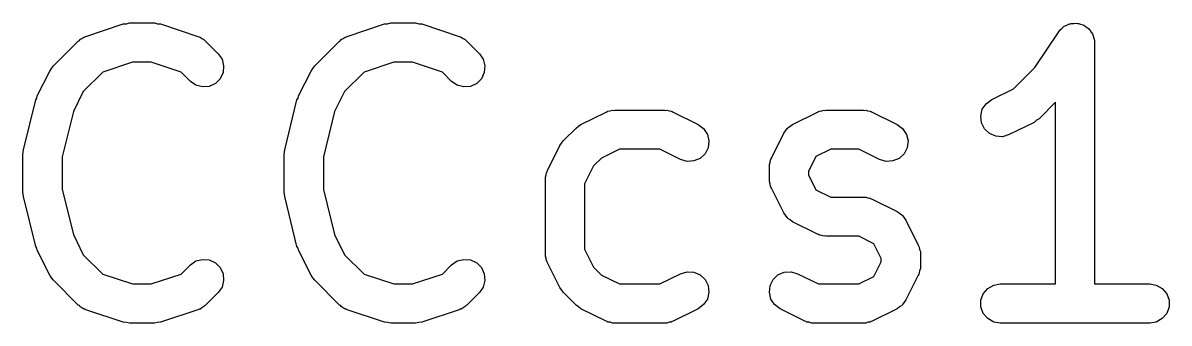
# Model space of a CAD drawing. Extents: x 83.4 to 168.1, y -157.3 to -85.4.
# Drawn here: x 158.378 to 162.765, y -111.187 to -110.037 of the extents above; entities that cross this region are included whole.
import ezdxf

# ---------------------------------------------------------------- set-up
doc = ezdxf.new("R2010")
doc.units = 0
doc.header["$MEASUREMENT"] = 0
doc.layers.add('BLACK', color=7, linetype='CONTINUOUS')

msp = doc.modelspace()

# ---------------------------------------------------------------- linework, layer by layer
at = {"layer": 'Black'}
for p, q in [((158.619, -110.089), (158.762, -110.041)), ((158.762, -110.041), (158.774, -110.04)), ((158.774, -110.04), (158.786, -110.037)), ((158.786, -110.037), (158.881, -110.037)), ((158.881, -110.037), (158.893, -110.04)), ((158.893, -110.04), (158.905, -110.041)), ((158.905, -110.041), (159.048, -110.089)), ((159.619, -110.089), (159.762, -110.041)), ((159.762, -110.041), (159.774, -110.04)), ((159.774, -110.04), (159.786, -110.037)), ((159.786, -110.037), (159.881, -110.037)), ((159.881, -110.037), (159.893, -110.04)), ((159.893, -110.04), (159.905, -110.041)), ((159.905, -110.041), (160.048, -110.089)), ((162.343, -110.071), (162.345, -110.068)), ((162.345, -110.068), (162.348, -110.064)), ((162.348, -110.064), (162.354, -110.059)), ((162.354, -110.059), (162.361, -110.052)), ((162.361, -110.052), (162.364, -110.05)), ((162.364, -110.05), (162.367, -110.048)), ((162.367, -110.048), (162.376, -110.044)), ((162.376, -110.044), (162.384, -110.04)), ((162.384, -110.04), (162.388, -110.04)), ((162.388, -110.04), (162.392, -110.039)), ((162.392, -110.039), (162.401, -110.039)), ((162.401, -110.039), (162.41, -110.038)), ((162.41, -110.038), (162.414, -110.039)), ((162.414, -110.039), (162.418, -110.039)), ((162.418, -110.039), (162.426, -110.042)), ((162.426, -110.042), (162.435, -110.044)), ((162.435, -110.044), (162.439, -110.046)), ((162.439, -110.046), (162.442, -110.048)), ((162.442, -110.048), (162.449, -110.053)), ((162.449, -110.053), (162.457, -110.058)), ((162.457, -110.058), (162.459, -110.062)), ((162.459, -110.062), (162.462, -110.064)), ((162.462, -110.064), (162.467, -110.072)), ((158.495, -110.202), (158.59, -110.107)), ((158.59, -110.107), (158.594, -110.105)), ((158.594, -110.105), (158.596, -110.101)), ((158.596, -110.101), (158.604, -110.097)), ((158.604, -110.097), (158.611, -110.092)), ((158.611, -110.092), (158.616, -110.091)), ((158.616, -110.091), (158.619, -110.089)), ((159.048, -110.089), (159.052, -110.091)), ((159.052, -110.091), (159.056, -110.092)), ((159.056, -110.092), (159.063, -110.097)), ((159.063, -110.097), (159.071, -110.101)), ((159.071, -110.101), (159.074, -110.105)), ((159.074, -110.105), (159.077, -110.107)), ((159.077, -110.107), (159.125, -110.155)), ((159.495, -110.202), (159.59, -110.107)), ((159.59, -110.107), (159.594, -110.105)), ((159.594, -110.105), (159.596, -110.101)), ((159.596, -110.101), (159.604, -110.097)), ((159.604, -110.097), (159.611, -110.092)), ((159.611, -110.092), (159.616, -110.091)), ((159.616, -110.091), (159.619, -110.089)), ((160.048, -110.089), (160.052, -110.091)), ((160.052, -110.091), (160.056, -110.092)), ((160.056, -110.092), (160.063, -110.097)), ((160.063, -110.097), (160.071, -110.101)), ((160.071, -110.101), (160.074, -110.105)), ((160.074, -110.105), (160.077, -110.107)), ((160.077, -110.107), (160.125, -110.155)), ((162.251, -110.208), (162.343, -110.071)), ((162.467, -110.072), (162.472, -110.079)), ((162.472, -110.079), (162.473, -110.083)), ((162.473, -110.083), (162.475, -110.087)), ((162.475, -110.087), (162.477, -110.096)), ((162.477, -110.096), (162.48, -110.104)), ((162.48, -110.104), (162.479, -110.108)), ((162.479, -110.108), (162.48, -110.112)), ((162.48, -110.112), (162.48, -111.037)), ((159.125, -110.155), (159.14, -110.176)), ((160.125, -110.155), (160.14, -110.176)), ((158.798, -110.187), (158.684, -110.226)), ((158.869, -110.187), (158.798, -110.187)), ((158.984, -110.226), (158.869, -110.187)), ((159.14, -110.176), (159.146, -110.201)), ((159.146, -110.201), (159.144, -110.227)), ((159.798, -110.187), (159.684, -110.226)), ((159.869, -110.187), (159.798, -110.187)), ((159.984, -110.226), (159.869, -110.187)), ((160.14, -110.176), (160.146, -110.201)), ((160.146, -110.201), (160.144, -110.227)), ((158.433, -110.317), (158.481, -110.222)), ((158.481, -110.222), (158.488, -110.212)), ((158.488, -110.212), (158.495, -110.202)), ((158.684, -110.226), (158.609, -110.3)), ((159.019, -110.261), (158.984, -110.226)), ((159.144, -110.227), (159.133, -110.251)), ((159.433, -110.317), (159.481, -110.222)), ((159.481, -110.222), (159.488, -110.212)), ((159.488, -110.212), (159.495, -110.202)), ((159.684, -110.226), (159.609, -110.3)), ((160.019, -110.261), (159.984, -110.226)), ((160.144, -110.227), (160.133, -110.251)), ((162.17, -110.289), (162.251, -110.208)), ((159.04, -110.276), (159.019, -110.261)), ((159.065, -110.282), (159.04, -110.276)), ((159.091, -110.28), (159.065, -110.282)), ((159.115, -110.269), (159.091, -110.28)), ((159.133, -110.251), (159.115, -110.269)), ((160.04, -110.276), (160.019, -110.261)), ((160.065, -110.282), (160.04, -110.276)), ((160.091, -110.28), (160.065, -110.282)), ((160.115, -110.269), (160.091, -110.28)), ((160.133, -110.251), (160.115, -110.269)), ((162.086, -110.331), (162.17, -110.289)), ((158.38, -110.523), (158.427, -110.332)), ((158.427, -110.332), (158.431, -110.325)), ((158.431, -110.325), (158.433, -110.317)), ((158.609, -110.3), (158.571, -110.377)), ((159.38, -110.523), (159.427, -110.332)), ((159.427, -110.332), (159.431, -110.325)), ((159.431, -110.325), (159.433, -110.317)), ((159.609, -110.3), (159.571, -110.377)), ((162.065, -110.347), (162.086, -110.331)), ((160.614, -110.377), (160.617, -110.375)), ((160.617, -110.375), (160.626, -110.374)), ((160.626, -110.374), (160.635, -110.371)), ((160.635, -110.371), (160.639, -110.372)), ((160.639, -110.372), (160.643, -110.371)), ((160.643, -110.371), (160.834, -110.371)), ((160.834, -110.371), (160.838, -110.372)), ((160.838, -110.372), (160.842, -110.371)), ((160.842, -110.371), (160.851, -110.374)), ((160.851, -110.374), (160.859, -110.375)), ((160.859, -110.375), (160.863, -110.377)), ((161.423, -110.377), (161.427, -110.375)), ((161.427, -110.375), (161.436, -110.374)), ((161.436, -110.374), (161.444, -110.371)), ((161.444, -110.371), (161.448, -110.372)), ((161.448, -110.372), (161.453, -110.371)), ((161.453, -110.371), (161.595, -110.371)), ((161.595, -110.371), (161.6, -110.372)), ((161.6, -110.372), (161.604, -110.371)), ((161.604, -110.371), (161.612, -110.374)), ((161.612, -110.374), (161.621, -110.375)), ((161.621, -110.375), (161.625, -110.377)), ((162.044, -110.394), (162.05, -110.368)), ((162.05, -110.368), (162.065, -110.347)), ((162.33, -110.341), (162.268, -110.404)), ((162.33, -111.037), (162.33, -110.341)), ((158.571, -110.377), (158.528, -110.55)), ((159.571, -110.377), (159.528, -110.55)), ((160.514, -110.426), (160.61, -110.379)), ((160.61, -110.379), (160.614, -110.377)), ((160.863, -110.377), (160.867, -110.379)), ((160.867, -110.379), (160.962, -110.426)), ((161.324, -110.426), (161.419, -110.379)), ((161.419, -110.379), (161.423, -110.377)), ((161.625, -110.377), (161.629, -110.379)), ((161.629, -110.379), (161.724, -110.426)), ((162.047, -110.42), (162.044, -110.394)), ((162.059, -110.443), (162.047, -110.42)), ((162.248, -110.418), (162.153, -110.465)), ((162.258, -110.41), (162.248, -110.418)), ((162.268, -110.404), (162.258, -110.41)), ((160.447, -110.488), (160.495, -110.44)), ((160.495, -110.44), (160.505, -110.433)), ((160.505, -110.433), (160.514, -110.426)), ((160.962, -110.426), (160.983, -110.442)), ((160.983, -110.442), (160.998, -110.464)), ((160.998, -110.464), (161.004, -110.489)), ((161.243, -110.555), (161.29, -110.46)), ((161.29, -110.46), (161.297, -110.451)), ((161.297, -110.451), (161.303, -110.442)), ((161.303, -110.442), (161.305, -110.441)), ((161.305, -110.441), (161.306, -110.439)), ((161.306, -110.439), (161.315, -110.433)), ((161.315, -110.433), (161.324, -110.426)), ((161.724, -110.426), (161.745, -110.442)), ((161.745, -110.442), (161.76, -110.464)), ((161.76, -110.464), (161.766, -110.489)), ((162.078, -110.461), (162.059, -110.443)), ((162.102, -110.471), (162.078, -110.461)), ((160.386, -110.603), (160.433, -110.507)), ((160.433, -110.507), (160.44, -110.498)), ((160.44, -110.498), (160.447, -110.488)), ((161.004, -110.489), (161.001, -110.515)), ((161.766, -110.489), (161.763, -110.515)), ((162.128, -110.473), (162.102, -110.471)), ((162.153, -110.465), (162.128, -110.473)), ((158.378, -110.541), (158.379, -110.532)), ((158.378, -110.684), (158.378, -110.541)), ((158.379, -110.532), (158.38, -110.523)), ((158.528, -110.55), (158.528, -110.675)), ((159.378, -110.541), (159.379, -110.532)), ((159.378, -110.684), (159.378, -110.541)), ((159.379, -110.532), (159.38, -110.523)), ((159.528, -110.55), (159.528, -110.675)), ((160.661, -110.521), (160.592, -110.555)), ((160.816, -110.521), (160.661, -110.521)), ((160.895, -110.56), (160.816, -110.521)), ((160.989, -110.538), (160.97, -110.556)), ((161.001, -110.515), (160.989, -110.538)), ((161.413, -110.549), (161.385, -110.606)), ((161.47, -110.521), (161.413, -110.549)), ((161.578, -110.521), (161.47, -110.521)), ((161.657, -110.56), (161.578, -110.521)), ((161.751, -110.538), (161.732, -110.556)), ((161.763, -110.515), (161.751, -110.538)), ((160.562, -110.585), (160.528, -110.654)), ((160.592, -110.555), (160.562, -110.585)), ((160.92, -110.568), (160.895, -110.56)), ((160.946, -110.566), (160.92, -110.568)), ((160.97, -110.556), (160.946, -110.566)), ((161.235, -110.58), (161.238, -110.572)), ((161.236, -110.584), (161.235, -110.58)), ((161.235, -110.589), (161.236, -110.584)), ((161.235, -110.636), (161.235, -110.589)), ((161.238, -110.572), (161.239, -110.563)), ((161.239, -110.563), (161.241, -110.559)), ((161.241, -110.559), (161.243, -110.555)), ((161.682, -110.568), (161.657, -110.56)), ((161.708, -110.566), (161.682, -110.568)), ((161.732, -110.556), (161.708, -110.566)), ((160.378, -110.628), (160.381, -110.619)), ((160.378, -110.632), (160.378, -110.628)), ((160.378, -110.636), (160.378, -110.632)), ((160.378, -110.922), (160.378, -110.636)), ((160.381, -110.619), (160.382, -110.611)), ((160.382, -110.611), (160.384, -110.607)), ((160.384, -110.607), (160.386, -110.603)), ((161.236, -110.641), (161.235, -110.636)), ((161.385, -110.606), (161.385, -110.619)), ((161.385, -110.619), (161.413, -110.676)), ((158.379, -110.693), (158.378, -110.684)), ((158.528, -110.675), (158.571, -110.848)), ((159.379, -110.693), (159.378, -110.684)), ((159.528, -110.675), (159.571, -110.848)), ((160.528, -110.654), (160.528, -110.904)), ((161.235, -110.645), (161.236, -110.641)), ((161.238, -110.653), (161.235, -110.645)), ((161.239, -110.662), (161.238, -110.653)), ((161.241, -110.666), (161.239, -110.662)), ((161.243, -110.67), (161.241, -110.666)), ((161.29, -110.765), (161.243, -110.67)), ((161.413, -110.676), (161.47, -110.704)), ((158.38, -110.702), (158.379, -110.693)), ((158.427, -110.893), (158.38, -110.702)), ((159.38, -110.702), (159.379, -110.693)), ((159.427, -110.893), (159.38, -110.702)), ((161.47, -110.704), (161.595, -110.704)), ((161.595, -110.704), (161.6, -110.705)), ((161.6, -110.705), (161.604, -110.705)), ((161.604, -110.705), (161.612, -110.707)), ((161.612, -110.707), (161.621, -110.709)), ((161.621, -110.709), (161.625, -110.711)), ((161.625, -110.711), (161.629, -110.712)), ((161.629, -110.712), (161.724, -110.76)), ((161.297, -110.774), (161.29, -110.765)), ((161.724, -110.76), (161.733, -110.766)), ((161.733, -110.766), (161.742, -110.772)), ((161.303, -110.783), (161.297, -110.774)), ((161.305, -110.784), (161.303, -110.783)), ((161.306, -110.786), (161.305, -110.784)), ((161.315, -110.792), (161.306, -110.786)), ((161.324, -110.799), (161.315, -110.792)), ((161.419, -110.846), (161.324, -110.799)), ((161.742, -110.772), (161.744, -110.774)), ((161.744, -110.774), (161.745, -110.775)), ((161.745, -110.775), (161.751, -110.784)), ((161.751, -110.784), (161.758, -110.793)), ((161.758, -110.793), (161.805, -110.888)), ((158.571, -110.848), (158.609, -110.925)), ((159.571, -110.848), (159.609, -110.925)), ((161.423, -110.847), (161.419, -110.846)), ((161.427, -110.85), (161.423, -110.847)), ((161.436, -110.851), (161.427, -110.85)), ((161.444, -110.854), (161.436, -110.851)), ((161.448, -110.853), (161.444, -110.854)), ((161.453, -110.854), (161.448, -110.853)), ((161.578, -110.854), (161.453, -110.854)), ((161.635, -110.883), (161.578, -110.854)), ((158.431, -110.9), (158.427, -110.893)), ((158.433, -110.908), (158.431, -110.9)), ((159.431, -110.9), (159.427, -110.893)), ((159.433, -110.908), (159.431, -110.9)), ((161.663, -110.94), (161.635, -110.883)), ((161.805, -110.888), (161.807, -110.893)), ((161.807, -110.893), (161.809, -110.896)), ((161.809, -110.896), (161.81, -110.905)), ((158.481, -111.003), (158.433, -110.908)), ((158.609, -110.925), (158.684, -110.999)), ((159.04, -110.949), (159.065, -110.943)), ((159.065, -110.943), (159.091, -110.945)), ((159.091, -110.945), (159.115, -110.956)), ((159.481, -111.003), (159.433, -110.908)), ((159.609, -110.925), (159.684, -110.999)), ((160.04, -110.949), (160.065, -110.943)), ((160.065, -110.943), (160.091, -110.945)), ((160.091, -110.945), (160.115, -110.956)), ((160.378, -110.926), (160.378, -110.922)), ((160.378, -110.931), (160.378, -110.926)), ((160.381, -110.939), (160.378, -110.931)), ((160.382, -110.948), (160.381, -110.939)), ((160.528, -110.904), (160.562, -110.973)), ((161.663, -110.952), (161.663, -110.94)), ((161.81, -110.905), (161.813, -110.913)), ((161.813, -110.913), (161.813, -110.918)), ((161.813, -110.918), (161.813, -110.922)), ((161.813, -110.922), (161.813, -110.97)), ((158.984, -110.999), (159.019, -110.964)), ((159.019, -110.964), (159.04, -110.949)), ((159.115, -110.956), (159.133, -110.974)), ((159.133, -110.974), (159.144, -110.998)), ((159.984, -110.999), (160.019, -110.964)), ((160.019, -110.964), (160.04, -110.949)), ((160.115, -110.956), (160.133, -110.974)), ((160.133, -110.974), (160.144, -110.998)), ((160.384, -110.951), (160.382, -110.948)), ((160.386, -110.956), (160.384, -110.951)), ((160.433, -111.051), (160.386, -110.956)), ((160.562, -110.973), (160.592, -111.003)), ((160.895, -110.998), (160.92, -110.99)), ((160.92, -110.99), (160.946, -110.992)), ((161.292, -110.992), (161.318, -110.99)), ((161.318, -110.99), (161.343, -110.998)), ((161.635, -111.009), (161.663, -110.952)), ((161.81, -110.987), (161.809, -110.995)), ((161.813, -110.978), (161.81, -110.987)), ((161.813, -110.97), (161.813, -110.974)), ((161.813, -110.974), (161.813, -110.978)), ((158.488, -111.013), (158.481, -111.003)), ((158.495, -111.023), (158.488, -111.013)), ((158.59, -111.118), (158.495, -111.023)), ((158.684, -110.999), (158.798, -111.037)), ((158.869, -111.037), (158.984, -110.999)), ((159.146, -111.024), (159.14, -111.049)), ((159.144, -110.998), (159.146, -111.024)), ((159.488, -111.013), (159.481, -111.003)), ((159.495, -111.023), (159.488, -111.013)), ((159.59, -111.118), (159.495, -111.023)), ((159.684, -110.999), (159.798, -111.037)), ((159.869, -111.037), (159.984, -110.999)), ((160.146, -111.024), (160.14, -111.049)), ((160.144, -110.998), (160.146, -111.024)), ((160.592, -111.003), (160.661, -111.037)), ((160.816, -111.037), (160.895, -110.998)), ((160.946, -110.992), (160.97, -111.002)), ((160.97, -111.002), (160.989, -111.02)), ((160.989, -111.02), (161.001, -111.043)), ((161.238, -111.043), (161.25, -111.02)), ((161.25, -111.02), (161.268, -111.002)), ((161.268, -111.002), (161.292, -110.992)), ((161.343, -110.998), (161.423, -111.037)), ((161.578, -111.037), (161.635, -111.009)), ((161.805, -111.003), (161.758, -111.098)), ((161.807, -110.999), (161.805, -111.003)), ((161.809, -110.995), (161.807, -110.999)), ((158.798, -111.037), (158.869, -111.037)), ((159.125, -111.07), (159.077, -111.118)), ((159.14, -111.049), (159.125, -111.07)), ((159.798, -111.037), (159.869, -111.037)), ((160.125, -111.07), (160.077, -111.118)), ((160.14, -111.049), (160.125, -111.07)), ((160.44, -111.06), (160.433, -111.051)), ((160.447, -111.07), (160.44, -111.06)), ((160.495, -111.118), (160.447, -111.07)), ((160.661, -111.037), (160.816, -111.037)), ((161.004, -111.069), (160.998, -111.095)), ((161.001, -111.043), (161.004, -111.069)), ((161.235, -111.069), (161.238, -111.043)), ((161.241, -111.095), (161.235, -111.069)), ((161.423, -111.037), (161.578, -111.037)), ((162.045, -111.099), (162.054, -111.075)), ((162.054, -111.075), (162.071, -111.055)), ((162.071, -111.055), (162.094, -111.042)), ((162.094, -111.042), (162.119, -111.037)), ((162.119, -111.037), (162.33, -111.037)), ((162.48, -111.037), (162.691, -111.037)), ((162.691, -111.037), (162.716, -111.042)), ((162.716, -111.042), (162.739, -111.055)), ((162.739, -111.055), (162.756, -111.075)), ((162.756, -111.075), (162.765, -111.099)), ((158.594, -111.12), (158.59, -111.118)), ((158.596, -111.124), (158.594, -111.12)), ((159.074, -111.12), (159.071, -111.124)), ((159.077, -111.118), (159.074, -111.12)), ((159.594, -111.12), (159.59, -111.118)), ((159.596, -111.124), (159.594, -111.12)), ((160.074, -111.12), (160.071, -111.124)), ((160.077, -111.118), (160.074, -111.12)), ((160.505, -111.125), (160.495, -111.118)), ((160.983, -111.116), (160.962, -111.132)), ((160.998, -111.095), (160.983, -111.116)), ((161.255, -111.116), (161.241, -111.095)), ((161.276, -111.132), (161.255, -111.116)), ((161.742, -111.119), (161.733, -111.125)), ((161.744, -111.118), (161.742, -111.119)), ((161.745, -111.116), (161.744, -111.118)), ((161.751, -111.107), (161.745, -111.116)), ((161.758, -111.098), (161.751, -111.107)), ((162.045, -111.125), (162.045, -111.099)), ((162.765, -111.099), (162.765, -111.125)), ((158.604, -111.128), (158.596, -111.124)), ((158.611, -111.133), (158.604, -111.128)), ((158.616, -111.134), (158.611, -111.133)), ((158.619, -111.136), (158.616, -111.134)), ((158.762, -111.184), (158.619, -111.136)), ((159.048, -111.136), (158.905, -111.184)), ((159.052, -111.134), (159.048, -111.136)), ((159.056, -111.133), (159.052, -111.134)), ((159.063, -111.128), (159.056, -111.133)), ((159.071, -111.124), (159.063, -111.128)), ((159.604, -111.128), (159.596, -111.124)), ((159.611, -111.133), (159.604, -111.128)), ((159.616, -111.134), (159.611, -111.133)), ((159.619, -111.136), (159.616, -111.134)), ((159.762, -111.184), (159.619, -111.136)), ((160.048, -111.136), (159.905, -111.184)), ((160.052, -111.134), (160.048, -111.136)), ((160.056, -111.133), (160.052, -111.134)), ((160.063, -111.128), (160.056, -111.133)), ((160.071, -111.124), (160.063, -111.128)), ((160.514, -111.132), (160.505, -111.125)), ((160.61, -111.18), (160.514, -111.132)), ((160.962, -111.132), (160.867, -111.18)), ((161.371, -111.18), (161.276, -111.132)), ((161.724, -111.132), (161.629, -111.18)), ((161.733, -111.125), (161.724, -111.132)), ((162.054, -111.15), (162.045, -111.125)), ((162.071, -111.17), (162.054, -111.15)), ((162.756, -111.15), (162.739, -111.17)), ((162.765, -111.125), (162.756, -111.15)), ((158.774, -111.185), (158.762, -111.184)), ((158.786, -111.187), (158.774, -111.185)), ((158.881, -111.187), (158.786, -111.187)), ((158.893, -111.185), (158.881, -111.187)), ((158.905, -111.184), (158.893, -111.185)), ((159.774, -111.185), (159.762, -111.184)), ((159.786, -111.187), (159.774, -111.185)), ((159.881, -111.187), (159.786, -111.187)), ((159.893, -111.185), (159.881, -111.187)), ((159.905, -111.184), (159.893, -111.185)), ((160.614, -111.181), (160.61, -111.18)), ((160.617, -111.183), (160.614, -111.181)), ((160.626, -111.184), (160.617, -111.183)), ((160.635, -111.187), (160.626, -111.184)), ((160.639, -111.187), (160.635, -111.187)), ((160.643, -111.187), (160.639, -111.187)), ((160.834, -111.187), (160.643, -111.187)), ((160.838, -111.187), (160.834, -111.187)), ((160.842, -111.187), (160.838, -111.187)), ((160.851, -111.184), (160.842, -111.187)), ((160.859, -111.183), (160.851, -111.184)), ((160.863, -111.181), (160.859, -111.183)), ((160.867, -111.18), (160.863, -111.181)), ((161.376, -111.181), (161.371, -111.18)), ((161.379, -111.183), (161.376, -111.181)), ((161.388, -111.184), (161.379, -111.183)), ((161.396, -111.187), (161.388, -111.184)), ((161.401, -111.187), (161.396, -111.187)), ((161.405, -111.187), (161.401, -111.187)), ((161.595, -111.187), (161.405, -111.187)), ((161.6, -111.187), (161.595, -111.187)), ((161.604, -111.187), (161.6, -111.187)), ((161.612, -111.184), (161.604, -111.187)), ((161.621, -111.183), (161.612, -111.184)), ((161.625, -111.181), (161.621, -111.183)), ((161.629, -111.18), (161.625, -111.181)), ((162.094, -111.183), (162.071, -111.17)), ((162.119, -111.187), (162.094, -111.183)), ((162.691, -111.187), (162.119, -111.187)), ((162.716, -111.183), (162.691, -111.187)), ((162.739, -111.17), (162.716, -111.183))]:
    msp.add_line(p, q, dxfattribs=at)

doc.saveas('drawing.dxf')
